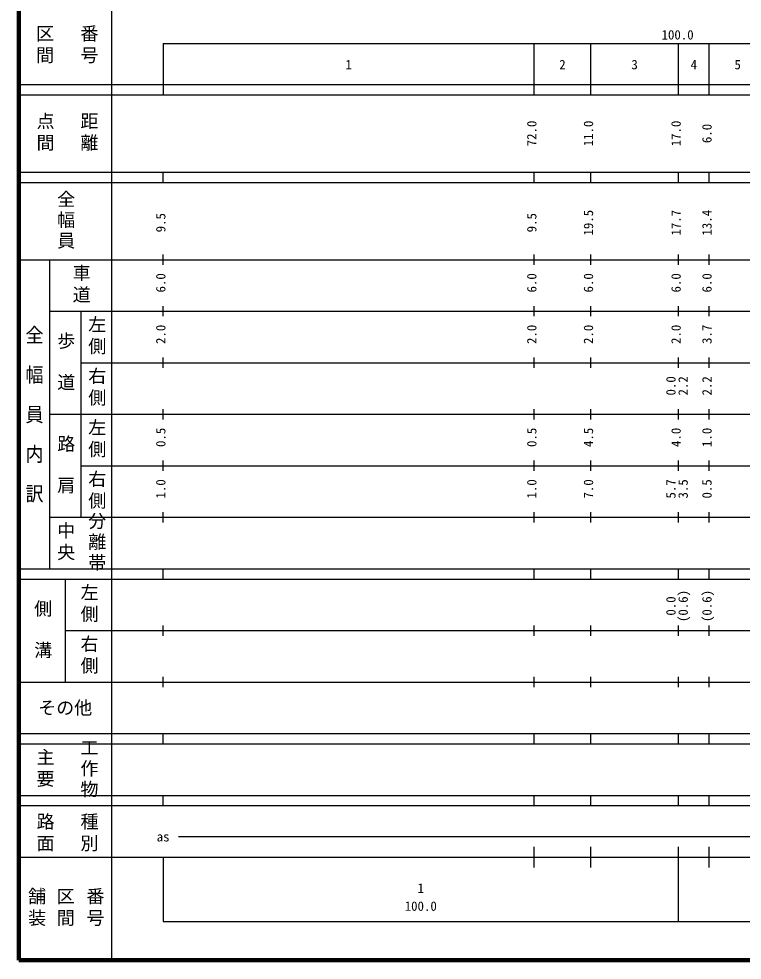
# Model space of a CAD drawing. Units: millimetres on the paper, enlarged 1000 times. Extents: x 40000 to 680000, y 20000 to 380000.
# Drawn here: x 40000 to 180374, y 20000 to 202759 of the extents above; entities that cross this region are included whole.
import ezdxf
from ezdxf.enums import TextEntityAlignment as Align

# ---------------------------------------------------------------- set-up
doc = ezdxf.new("R2010")
doc.units = ezdxf.units.MM
doc.header["$LTSCALE"] = 1000
doc.layers.add('M-TTL', color=2, linetype='Continuous', lineweight=140)
doc.layers.add('M-TTL-BAND', color=7, linetype='Continuous', lineweight=25)
doc.styles.add('@ＭＳ ゴシック', font='')
doc.styles.add('ＭＳ ゴシック', font='')
doc.styles.get('@ＭＳ ゴシック').set_extended_font_data('@MS Gothic')
doc.styles.get('ＭＳ ゴシック').set_extended_font_data('MS Gothic')

msp = doc.modelspace()

# ---------------------------------------------------------------- linework, layer by layer
at = {"layer": 'M-TTL'}
for p, q in [((40000, 380000), (40000, 20000)), ((40000, 20000), (680000, 20000))]:
    msp.add_line(p, q, dxfattribs=at)
at = {"layer": 'M-TTL-BAND'}
for p, q in [((58000, 370000), (58000, 20000)), ((68000, 198000), (579000, 198000)), ((68000, 198000), (68000, 188000)), ((140000, 188000), (140000, 198000)), ((151000, 188000), (151000, 198000)), ((168000, 188000), (168000, 198000)), ((174000, 188000), (174000, 198000)), ((40000, 190000), (579000, 190000)), ((40000, 188000), (579000, 188000)), ((40000, 173000), (579000, 173000)), ((68000, 171000), (68000, 173000)), ((140000, 171000), (140000, 173000)), ((151000, 171000), (151000, 173000)), ((168000, 171000), (168000, 173000)), ((174000, 171000), (174000, 173000)), ((40000, 171000), (579000, 171000)), ((40000, 156000), (579000, 156000)), ((46000, 96000), (46000, 156000)), ((68000, 155000), (68000, 157000)), ((140000, 155000), (140000, 157000)), ((151000, 155000), (151000, 157000)), ((168000, 155000), (168000, 157000)), ((174000, 155000), (174000, 157000)), ((68000, 145000), (68000, 147000)), ((140000, 145000), (140000, 147000)), ((151000, 145000), (151000, 147000)), ((168000, 145000), (168000, 147000)), ((174000, 145000), (174000, 147000)), ((46000, 146000), (579000, 146000)), ((52000, 146000), (52000, 106000)), ((52000, 136000), (579000, 136000)), ((68000, 135000), (68000, 137000)), ((140000, 135000), (140000, 137000)), ((151000, 135000), (151000, 137000)), ((168000, 135000), (168000, 137000)), ((174000, 135000), (174000, 137000)), ((68000, 125000), (68000, 127000)), ((140000, 125000), (140000, 127000)), ((151000, 125000), (151000, 127000)), ((168000, 125000), (168000, 127000)), ((174000, 125000), (174000, 127000)), ((46000, 126000), (579000, 126000)), ((68000, 115000), (68000, 117000)), ((140000, 115000), (140000, 117000)), ((151000, 115000), (151000, 117000)), ((168000, 115000), (168000, 117000)), ((174000, 115000), (174000, 117000)), ((52000, 116000), (579000, 116000)), ((68000, 105000), (68000, 107000)), ((140000, 105000), (140000, 107000)), ((151000, 105000), (151000, 107000)), ((168000, 105000), (168000, 107000)), ((174000, 105000), (174000, 107000)), ((46000, 106000), (579000, 106000)), ((40000, 96000), (579000, 96000)), ((68000, 94000), (68000, 96000)), ((140000, 94000), (140000, 96000)), ((151000, 94000), (151000, 96000)), ((168000, 94000), (168000, 96000)), ((174000, 94000), (174000, 96000)), ((40000, 94000), (579000, 94000)), ((49000, 94000), (49000, 74000)), ((68000, 83000), (68000, 85000)), ((140000, 83000), (140000, 85000)), ((151000, 83000), (151000, 85000)), ((168000, 83000), (168000, 85000)), ((174000, 83000), (174000, 85000)), ((49000, 84000), (579000, 84000)), ((68000, 73000), (68000, 75000)), ((140000, 73000), (140000, 75000)), ((151000, 73000), (151000, 75000)), ((168000, 73000), (168000, 75000)), ((174000, 73000), (174000, 75000)), ((40000, 74000), (579000, 74000)), ((40000, 64000), (579000, 64000)), ((68000, 62000), (68000, 64000)), ((140000, 62000), (140000, 64000)), ((151000, 62000), (151000, 64000)), ((168000, 62000), (168000, 64000)), ((174000, 62000), (174000, 64000)), ((40000, 62000), (579000, 62000)), ((40000, 52000), (579000, 52000)), ((68000, 50000), (68000, 52000)), ((140000, 50000), (140000, 52000)), ((151000, 50000), (151000, 52000)), ((168000, 50000), (168000, 52000)), ((174000, 50000), (174000, 52000)), ((40000, 50000), (579000, 50000)), ((71000, 44000), (526000, 44000)), ((140000, 38000), (140000, 42000)), ((151000, 38000), (151000, 42000)), ((168000, 27500), (168000, 42000)), ((174000, 38000), (174000, 42000)), ((40000, 40000), (579000, 40000)), ((68000, 40000), (68000, 27500)), ((68000, 27500), (579000, 27500))]:
    msp.add_line(p, q, dxfattribs=at)

# ---------------------------------------------------------------- texts
at = {"layer": 'M-TTL-BAND', "style": 'ＭＳ ゴシック'}
for s, p in [('100.0', (167844, 198195)), ('1', (104000, 192405)), ('2', (145500, 192405)), ('3', (159500, 192405)), ('4', (171000, 192405)), ('5', (179500, 192405)), ('as', (68000, 42500)), ('1', (118000, 32523)), ('100.0', (118000, 29033))]:
    msp.add_text(s, height=1833, dxfattribs=at).set_placement(p, align=Align.BOTTOM_CENTER)
for s, p in [('72.0', (141000, 180500)), ('11.0', (152000, 180500)), ('17.0', (169000, 180500)), ('6.0', (175000, 180500)), ('9.5', (69000, 163174)), ('9.5', (141000, 163174)), ('19.5', (152000, 163174)), ('17.7', (169000, 163174)), ('13.4', (175000, 163174)), ('6.0', (69000, 151500)), ('6.0', (141000, 151500)), ('6.0', (152000, 151500)), ('6.0', (169000, 151500)), ('6.0', (175000, 151500)), ('2.0', (69000, 141500)), ('2.0', (141000, 141500)), ('2.0', (152000, 141500)), ('2.0', (169000, 141500)), ('3.7', (175000, 141500)), ('0.0', (168000, 131500)), ('2.2', (170370, 131500)), ('2.2', (175000, 131500)), ('0.5', (69000, 121500)), ('0.5', (141000, 121500)), ('4.5', (152000, 121500)), ('4.0', (169000, 121500)), ('1.0', (175000, 121500)), ('1.0', (69000, 111500)), ('1.0', (141000, 111500)), ('7.0', (152000, 111500)), ('5.7', (168000, 111500)), ('3.5', (170370, 111500)), ('0.5', (175000, 111500)), ('(0.6)', (170370, 88764)), ('(0.6)', (175000, 88764)), ('0.0', (168000, 88764))]:
    msp.add_text(s, height=1833, rotation=90, dxfattribs=at).set_placement(p, align=Align.BOTTOM_CENTER)
at = {"layer": 'M-TTL-BAND', "style": '@ＭＳ ゴシック', "width": 1.1}
msp.add_text('全\u3000幅\u3000員\u3000内\u3000訳', height=2566, rotation=270, dxfattribs=at).set_placement((43000, 126000), align=Align.MIDDLE_CENTER)
at = {"layer": 'M-TTL-BAND', "style": 'ＭＳ ゴシック'}
msp.add_text('その他', height=2566, dxfattribs=at).set_placement((49000, 69000), align=Align.MIDDLE_CENTER)
at = {"layer": 'M-TTL-BAND', "char_height": 2566, "attachment_point": 5, "rotation": 270, "style": '@ＭＳ ゴシック'}
for s, insert in [('\\T1.2;区間', (45000, 197500)), ('\\T1.2;番号', (53500, 197500)), ('\\T1.2;点間', (45000, 180500)), ('\\T1.2;距離', (53500, 180500)), ('\\T1.15;全幅員', (49000, 163500)), ('\\T1.2;車道', (52000, 151000)), ('\\T1.2;左側', (55000, 141000)), ('\\T1.15;歩\u3000道', (49000, 136000)), ('\\T1.2;右側', (55000, 131000)), ('\\T1.2;左側', (55000, 121000)), ('\\T1.15;路\u3000肩', (49000, 116000)), ('\\T1.2;右側', (55000, 111000)), ('\\T1.15;分離帯', (55000, 101000)), ('\\T1.2;中央', (49000, 101000)), ('\\T1.2;左側', (53500, 89000)), ('\\T1.15;側\u3000溝', (44500, 84000)), ('\\T1.2;右側', (53500, 79000)), ('\\T1.15;工作物', (53500, 57000)), ('\\T1.2;主要', (45000, 57000)), ('\\T1.2;路面', (45000, 44500)), ('\\T1.2;種別', (53500, 44500)), ('\\T1.2;舗装', (43333, 30000)), ('\\T1.2;区間', (49000, 30000)), ('\\T1.2;番号', (54667, 30000))]:
    msp.add_mtext(s, dxfattribs=dict(at, insert=insert))

doc.saveas('drawing.dxf')
